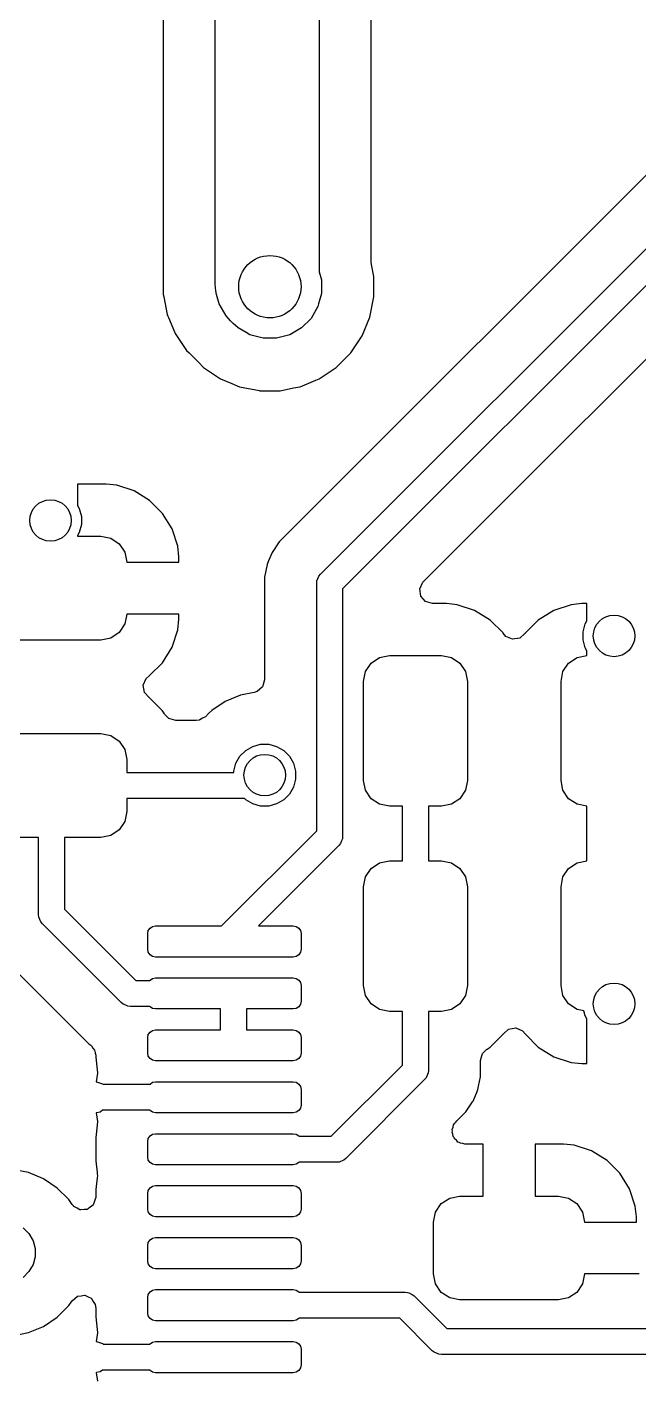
# Model space of a CAD drawing. Header units: inches. Extents: x 1.91 to 4.47, y -4.27 to -2.07.
# Drawn here: x 2.601 to 2.833, y -3.226 to -2.715 of the extents above; entities that cross this region are included whole.
import ezdxf

# ---------------------------------------------------------------- set-up
doc = ezdxf.new("R2010")
doc.units = ezdxf.units.IN
doc.header["$MEASUREMENT"] = 0
doc.layers.add('BLACK', color=250, linetype='CONTINUOUS')

msp = doc.modelspace()

# ---------------------------------------------------------------- linework, layer by layer
at = {"layer": 'BLACK', "linetype": 'CONTINUOUS'}
for p, q in [((2.67224, -2.81201), (2.67224, -2.63878)), ((2.71161, -2.6437), (2.71161, -2.80738)), ((2.73132, -2.80368), (2.73132, -2.66829)), ((2.65254, -2.68515), (2.65254, -2.81589)), ((2.8718, -2.73432), (2.69985, -2.90627)), ((2.71207, -2.92191), (2.88402, -2.74996)), ((2.88954, -2.75837), (2.72047, -2.92743)), ((2.78177, -2.894), (2.89627, -2.7795)), ((2.71161, -2.80738), (2.71243, -2.81042)), ((2.73141, -2.80464), (2.73132, -2.80368)), ((2.7323, -2.80911), (2.73141, -2.80464)), ((2.67241, -2.81458), (2.67224, -2.81201)), ((2.71243, -2.81042), (2.71243, -2.81556)), ((2.7323, -2.81687), (2.7323, -2.80911)), ((2.7323, -2.80911), (2.7323, -2.80911)), ((2.65254, -2.81589), (2.65274, -2.81687)), ((2.65274, -2.81687), (2.65274, -2.81687)), ((2.65274, -2.81687), (2.65405, -2.8235)), ((2.67276, -2.81589), (2.67241, -2.81458)), ((2.67241, -2.81458), (2.67241, -2.81458)), ((2.67374, -2.81954), (2.67276, -2.81589)), ((2.71243, -2.81556), (2.71138, -2.81948)), ((2.73079, -2.82448), (2.7323, -2.81687)), ((2.67631, -2.82399), (2.67374, -2.81954)), ((2.7111, -2.82053), (2.70853, -2.82498)), ((2.71138, -2.81948), (2.7111, -2.82053)), ((2.65405, -2.8235), (2.65405, -2.8235)), ((2.65405, -2.8235), (2.65433, -2.82416)), ((2.65433, -2.82416), (2.65452, -2.82463)), ((2.65452, -2.82463), (2.65492, -2.8256)), ((2.65492, -2.8256), (2.65702, -2.83067)), ((2.67801, -2.82593), (2.67631, -2.82399)), ((2.67631, -2.82399), (2.67631, -2.82399)), ((2.67899, -2.82691), (2.67801, -2.82593)), ((2.68093, -2.82861), (2.67899, -2.82691)), ((2.70853, -2.82498), (2.7049, -2.82861)), ((2.72782, -2.83165), (2.73079, -2.82448)), ((2.65702, -2.83067), (2.65702, -2.83067)), ((2.65702, -2.83067), (2.66133, -2.83712)), ((2.68398, -2.83037), (2.68093, -2.82861)), ((2.68093, -2.82861), (2.68093, -2.82861)), ((2.68538, -2.83118), (2.68398, -2.83037)), ((2.69034, -2.83251), (2.68538, -2.83118)), ((2.69548, -2.83251), (2.69034, -2.83251)), ((2.6994, -2.83146), (2.69548, -2.83251)), ((2.70045, -2.83118), (2.6994, -2.83146)), ((2.7049, -2.82861), (2.70045, -2.83118)), ((2.72351, -2.8381), (2.72782, -2.83165)), ((2.66133, -2.83712), (2.66133, -2.83712)), ((2.66133, -2.83712), (2.66133, -2.83712)), ((2.66133, -2.83712), (2.66232, -2.8381)), ((2.66232, -2.8381), (2.66232, -2.8381)), ((2.66232, -2.8381), (2.66586, -2.84164)), ((2.71802, -2.84359), (2.72351, -2.8381)), ((2.66586, -2.84164), (2.6678, -2.84359)), ((2.6678, -2.84359), (2.67426, -2.8479)), ((2.67426, -2.8479), (2.67426, -2.8479)), ((2.67426, -2.8479), (2.67845, -2.84964)), ((2.7044, -2.85087), (2.71025, -2.84845)), ((2.71025, -2.84845), (2.71157, -2.8479)), ((2.71157, -2.8479), (2.71802, -2.84359)), ((2.71157, -2.8479), (2.71157, -2.8479)), ((2.71157, -2.8479), (2.71157, -2.8479)), ((2.67845, -2.84964), (2.68142, -2.85087)), ((2.68142, -2.85087), (2.68893, -2.85236)), ((2.68893, -2.85236), (2.68903, -2.85238)), ((2.68903, -2.85238), (2.68903, -2.85238)), ((2.68903, -2.85238), (2.68903, -2.85238)), ((2.68903, -2.85238), (2.69679, -2.85238)), ((2.69679, -2.85238), (2.70191, -2.85136)), ((2.70191, -2.85136), (2.7044, -2.85087)), ((2.6309, -2.8878), (2.62008, -2.8878)), ((2.62008, -2.8878), (2.62008, -2.89588)), ((2.63495, -2.88821), (2.6309, -2.8878)), ((2.6415, -2.89038), (2.63495, -2.88821)), ((2.63495, -2.88821), (2.63495, -2.88821)), ((2.64738, -2.894), (2.6415, -2.89038)), ((2.6415, -2.89038), (2.6415, -2.89038)), ((2.65226, -2.89888), (2.64738, -2.894)), ((2.75105, -2.92472), (2.78177, -2.894)), ((2.62008, -2.89588), (2.62075, -2.89705)), ((2.62075, -2.89705), (2.62155, -2.90003)), ((2.65588, -2.90476), (2.65226, -2.89888)), ((2.62155, -2.90312), (2.62075, -2.90609)), ((2.62155, -2.90003), (2.62155, -2.90312)), ((2.65805, -2.91131), (2.65588, -2.90476)), ((2.65588, -2.90476), (2.65588, -2.90476)), ((2.62075, -2.90609), (2.62008, -2.90727)), ((2.62008, -2.90727), (2.62008, -2.90748)), ((2.62008, -2.90748), (2.62894, -2.90748)), ((2.62894, -2.90748), (2.6327, -2.90823)), ((2.6327, -2.90823), (2.6359, -2.91036)), ((2.69642, -2.9097), (2.69373, -2.91373)), ((2.69985, -2.90627), (2.69642, -2.9097)), ((2.69642, -2.9097), (2.69642, -2.9097)), ((2.6359, -2.91036), (2.63803, -2.91356)), ((2.63803, -2.91356), (2.63878, -2.91732)), ((2.65846, -2.91535), (2.65805, -2.91131)), ((2.69373, -2.91373), (2.69242, -2.9169)), ((2.69373, -2.91373), (2.69373, -2.91373)), ((2.63878, -2.91732), (2.65846, -2.91732)), ((2.65846, -2.91536), (2.65846, -2.91535)), ((2.65846, -2.91732), (2.65846, -2.91536)), ((2.69187, -2.91821), (2.69093, -2.92297)), ((2.6922, -2.91742), (2.69187, -2.91821)), ((2.69187, -2.91821), (2.69187, -2.91821)), ((2.69242, -2.9169), (2.6922, -2.91742)), ((2.69093, -2.92297), (2.69093, -2.9619)), ((2.71063, -2.92539), (2.71072, -2.92443)), ((2.71072, -2.92443), (2.71146, -2.92266)), ((2.71146, -2.92266), (2.71207, -2.92191)), ((2.71146, -2.92266), (2.71146, -2.92266)), ((2.74967, -2.92747), (2.75082, -2.92497)), ((2.75082, -2.92497), (2.75105, -2.92472)), ((2.71063, -3.01912), (2.71063, -2.92539)), ((2.72047, -2.92743), (2.72047, -3.02116)), ((2.75007, -2.9302), (2.74967, -2.92747)), ((2.75187, -2.93228), (2.75007, -2.9302)), ((2.75451, -2.93305), (2.75187, -2.93228)), ((2.75984, -2.93305), (2.75451, -2.93305)), ((2.76389, -2.93346), (2.75984, -2.93305)), ((2.75984, -2.93305), (2.75984, -2.93305)), ((2.77045, -2.93564), (2.76389, -2.93346)), ((2.76389, -2.93346), (2.76389, -2.93346)), ((2.80698, -2.93348), (2.80043, -2.93566)), ((2.81102, -2.93307), (2.80698, -2.93348)), ((2.81299, -2.93307), (2.81102, -2.93307)), ((2.81102, -2.93307), (2.81102, -2.93307)), ((2.81299, -2.93959), (2.81299, -2.93307)), ((2.81299, -2.93307), (2.81299, -2.93307)), ((2.63878, -2.93701), (2.63803, -2.94077)), ((2.65846, -2.93701), (2.63878, -2.93701)), ((2.65805, -2.94302), (2.65846, -2.93898)), ((2.65846, -2.93898), (2.65846, -2.93701)), ((2.65846, -2.93898), (2.65846, -2.93898)), ((2.77633, -2.93926), (2.77045, -2.93564)), ((2.78121, -2.94415), (2.77633, -2.93926)), ((2.79455, -2.93928), (2.78967, -2.94416)), ((2.80043, -2.93566), (2.79455, -2.93928)), ((2.80043, -2.93566), (2.80043, -2.93566)), ((2.81232, -2.94076), (2.81299, -2.93959)), ((2.6359, -2.94397), (2.6327, -2.9461)), ((2.63803, -2.94077), (2.6359, -2.94397)), ((2.65588, -2.94957), (2.65805, -2.94302)), ((2.65805, -2.94302), (2.65805, -2.94302)), ((2.78129, -2.94428), (2.78121, -2.94415)), ((2.78232, -2.94546), (2.78129, -2.94428)), ((2.78129, -2.94428), (2.78129, -2.94428)), ((2.78484, -2.94656), (2.78232, -2.94546)), ((2.78949, -2.94438), (2.78755, -2.94612)), ((2.7895, -2.94438), (2.78949, -2.94438)), ((2.78953, -2.94434), (2.7895, -2.94438)), ((2.7896, -2.94428), (2.78953, -2.94434)), ((2.78967, -2.94416), (2.7896, -2.94428)), ((2.78967, -2.94416), (2.78967, -2.94416)), ((2.81152, -2.94373), (2.81232, -2.94076)), ((2.81152, -2.94682), (2.81152, -2.94373)), ((2.62894, -2.94685), (2.59154, -2.94685)), ((2.6327, -2.9461), (2.62894, -2.94685)), ((2.65226, -2.95545), (2.65588, -2.94957)), ((2.65588, -2.94957), (2.65588, -2.94957)), ((2.78755, -2.94612), (2.78484, -2.94656)), ((2.81232, -2.9498), (2.81152, -2.94682)), ((2.81299, -2.95097), (2.81232, -2.9498)), ((2.64738, -2.96033), (2.65226, -2.95545)), ((2.7291, -2.95883), (2.73123, -2.95564)), ((2.73123, -2.95564), (2.73442, -2.95351)), ((2.73442, -2.95351), (2.73819, -2.95276)), ((2.73819, -2.95276), (2.75787, -2.95276)), ((2.75787, -2.95276), (2.76164, -2.95351)), ((2.76164, -2.95351), (2.76483, -2.95564)), ((2.76483, -2.95564), (2.76697, -2.95883)), ((2.8039, -2.95883), (2.80603, -2.95564)), ((2.80603, -2.95564), (2.80923, -2.95351)), ((2.80923, -2.95351), (2.81299, -2.95276)), ((2.81299, -2.95276), (2.81299, -2.95097)), ((2.64607, -2.96143), (2.64726, -2.9604)), ((2.64726, -2.9604), (2.64738, -2.96033)), ((2.72835, -2.9626), (2.7291, -2.95883)), ((2.76697, -2.95883), (2.76772, -2.9626)), ((2.80315, -2.9626), (2.8039, -2.95883)), ((2.64498, -2.96395), (2.64607, -2.96143)), ((2.64542, -2.96667), (2.64498, -2.96395)), ((2.69015, -2.96454), (2.68807, -2.96634)), ((2.69093, -2.9619), (2.69015, -2.96454)), ((2.72835, -3), (2.72835, -2.9626)), ((2.76772, -2.9626), (2.76772, -3)), ((2.80315, -3), (2.80315, -2.9626)), ((2.64717, -2.96861), (2.64542, -2.96667)), ((2.64719, -2.96863), (2.64716, -2.96861)), ((2.64716, -2.96861), (2.64717, -2.96861)), ((2.64726, -2.96871), (2.64719, -2.96863)), ((2.64739, -2.96879), (2.64726, -2.96871)), ((2.65227, -2.97367), (2.64739, -2.96879)), ((2.67604, -2.9701), (2.67087, -2.97355)), ((2.68177, -2.96773), (2.67604, -2.9701)), ((2.67604, -2.9701), (2.67604, -2.9701)), ((2.687, -2.96669), (2.68177, -2.96773)), ((2.68177, -2.96773), (2.68177, -2.96773)), ((2.68807, -2.96634), (2.687, -2.96669)), ((2.65296, -2.97479), (2.65227, -2.97367)), ((2.6531, -2.97502), (2.65296, -2.97479)), ((2.65462, -2.97657), (2.6531, -2.97502)), ((2.66745, -2.97649), (2.66644, -2.97714)), ((2.66851, -2.97591), (2.66745, -2.97649)), ((2.66969, -2.97473), (2.66851, -2.97591)), ((2.67087, -2.97355), (2.66969, -2.97473)), ((2.65726, -2.97734), (2.65462, -2.97657)), ((2.66506, -2.97734), (2.65726, -2.97734)), ((2.6661, -2.97723), (2.66506, -2.97734)), ((2.66619, -2.97718), (2.6661, -2.97723)), ((2.66644, -2.97714), (2.66619, -2.97718)), ((2.59154, -2.98228), (2.62894, -2.98228)), ((2.62894, -2.98228), (2.6327, -2.98303)), ((2.6327, -2.98303), (2.6359, -2.98517)), ((2.6359, -2.98517), (2.63803, -2.98836)), ((2.68644, -2.98712), (2.68942, -2.98632)), ((2.68942, -2.98632), (2.69251, -2.98632)), ((2.69251, -2.98632), (2.69548, -2.98712)), ((2.63803, -2.98836), (2.63878, -2.99213)), ((2.68005, -2.99351), (2.68159, -2.99084)), ((2.68159, -2.99084), (2.68377, -2.98866)), ((2.68377, -2.98866), (2.68644, -2.98712)), ((2.69548, -2.98712), (2.69815, -2.98866)), ((2.69815, -2.98866), (2.70033, -2.99084)), ((2.70033, -2.99084), (2.70188, -2.99351)), ((2.63878, -2.99213), (2.63878, -2.99705)), ((2.67925, -2.99649), (2.68005, -2.99351)), ((2.67925, -2.99705), (2.67925, -2.99649)), ((2.70188, -2.99351), (2.70267, -2.99649)), ((2.70267, -2.99649), (2.70267, -2.99957)), ((2.63878, -2.99705), (2.67925, -2.99705)), ((2.70267, -2.99957), (2.70188, -3.00255)), ((2.7291, -3.00377), (2.72835, -3)), ((2.76772, -3), (2.76697, -3.00377)), ((2.8039, -3.00377), (2.80315, -3)), ((2.68326, -3.00689), (2.63878, -3.00689)), ((2.63878, -3.00689), (2.63878, -3.01181)), ((2.68377, -3.0074), (2.68326, -3.00689)), ((2.70033, -3.00522), (2.69815, -3.0074)), ((2.70188, -3.00255), (2.70033, -3.00522)), ((2.73123, -3.00696), (2.7291, -3.00377)), ((2.73442, -3.00909), (2.73123, -3.00696)), ((2.76483, -3.00696), (2.76164, -3.00909)), ((2.76697, -3.00377), (2.76483, -3.00696)), ((2.80603, -3.00696), (2.8039, -3.00377)), ((2.80923, -3.00909), (2.80603, -3.00696)), ((2.63878, -3.01181), (2.63803, -3.01558)), ((2.68644, -3.00894), (2.68377, -3.0074)), ((2.68942, -3.00974), (2.68644, -3.00894)), ((2.69251, -3.00974), (2.68942, -3.00974)), ((2.69548, -3.00894), (2.69251, -3.00974)), ((2.69815, -3.0074), (2.69548, -3.00894)), ((2.73819, -3.00984), (2.73442, -3.00909)), ((2.74311, -3.00984), (2.73819, -3.00984)), ((2.74311, -3.03051), (2.74311, -3.00984)), ((2.75787, -3.00984), (2.75295, -3.00984)), ((2.75295, -3.00984), (2.75295, -3.03051)), ((2.76164, -3.00909), (2.75787, -3.00984)), ((2.81299, -3.00984), (2.80923, -3.00909)), ((2.81299, -3.03051), (2.81299, -3.00984)), ((2.63803, -3.01558), (2.6359, -3.01877)), ((2.60531, -3.02165), (2.59154, -3.02165)), ((2.60531, -3.05086), (2.60531, -3.02165)), ((2.62894, -3.02165), (2.61516, -3.02165)), ((2.61516, -3.02165), (2.61516, -3.04882)), ((2.6327, -3.0209), (2.62894, -3.02165)), ((2.6359, -3.01877), (2.6327, -3.0209)), ((2.67463, -3.05512), (2.71063, -3.01912)), ((2.72038, -3.02212), (2.72007, -3.02286)), ((2.72047, -3.02116), (2.72038, -3.02212)), ((2.72038, -3.02212), (2.72038, -3.02212)), ((2.71903, -3.02464), (2.68855, -3.05512)), ((2.71964, -3.0239), (2.71903, -3.02464)), ((2.72007, -3.02286), (2.71964, -3.0239)), ((2.71964, -3.0239), (2.71964, -3.0239)), ((2.73123, -3.03339), (2.73442, -3.03126)), ((2.73442, -3.03126), (2.73819, -3.03051)), ((2.73819, -3.03051), (2.74311, -3.03051)), ((2.75295, -3.03051), (2.75787, -3.03051)), ((2.75787, -3.03051), (2.76164, -3.03126)), ((2.76164, -3.03126), (2.76483, -3.03339)), ((2.80603, -3.03339), (2.80923, -3.03126)), ((2.80923, -3.03126), (2.81299, -3.03051)), ((2.72835, -3.04035), (2.7291, -3.03659)), ((2.7291, -3.03659), (2.73123, -3.03339)), ((2.76483, -3.03339), (2.76697, -3.03659)), ((2.76697, -3.03659), (2.76772, -3.04035)), ((2.80315, -3.04035), (2.8039, -3.03659)), ((2.8039, -3.03659), (2.80603, -3.03339)), ((2.72835, -3.07776), (2.72835, -3.04035)), ((2.76772, -3.04035), (2.76772, -3.07776)), ((2.80315, -3.07776), (2.80315, -3.04035)), ((2.60541, -3.05182), (2.60531, -3.05086)), ((2.60614, -3.05359), (2.60541, -3.05182)), ((2.61516, -3.04882), (2.64212, -3.07579)), ((2.60676, -3.05434), (2.60614, -3.05359)), ((2.60614, -3.05359), (2.60614, -3.05359)), ((2.63661, -3.08419), (2.60676, -3.05434)), ((2.64665, -3.05807), (2.64688, -3.05694)), ((2.64665, -3.06398), (2.64665, -3.05807)), ((2.64688, -3.05694), (2.64752, -3.05598)), ((2.64752, -3.05598), (2.64848, -3.05534)), ((2.64848, -3.05534), (2.64961, -3.05512)), ((2.64961, -3.05512), (2.67463, -3.05512)), ((2.68855, -3.05512), (2.70177, -3.05512)), ((2.70177, -3.05512), (2.7029, -3.05534)), ((2.7029, -3.05534), (2.70386, -3.05598)), ((2.70386, -3.05598), (2.7045, -3.05694)), ((2.7045, -3.05694), (2.70472, -3.05807)), ((2.70472, -3.05807), (2.70472, -3.06398)), ((2.64688, -3.06511), (2.64665, -3.06398)), ((2.64752, -3.06606), (2.64688, -3.06511)), ((2.64848, -3.0667), (2.64752, -3.06606)), ((2.64961, -3.06693), (2.64848, -3.0667)), ((2.70177, -3.06693), (2.64961, -3.06693)), ((2.7029, -3.0667), (2.70177, -3.06693)), ((2.70386, -3.06606), (2.7029, -3.0667)), ((2.7045, -3.06511), (2.70386, -3.06606)), ((2.70472, -3.06398), (2.7045, -3.06511)), ((2.59471, -3.07016), (2.62096, -3.09641)), ((2.64212, -3.07579), (2.64744, -3.07579)), ((2.64744, -3.07579), (2.64752, -3.07567)), ((2.64752, -3.07567), (2.64848, -3.07503)), ((2.64848, -3.07503), (2.64961, -3.0748)), ((2.64961, -3.0748), (2.70177, -3.0748)), ((2.70177, -3.0748), (2.7029, -3.07503)), ((2.7029, -3.07503), (2.70386, -3.07567)), ((2.70386, -3.07567), (2.7045, -3.07663)), ((2.7045, -3.07663), (2.70472, -3.07776)), ((2.70472, -3.07776), (2.70472, -3.08366)), ((2.7291, -3.08152), (2.72835, -3.07776)), ((2.76772, -3.07776), (2.76697, -3.08152)), ((2.8039, -3.08152), (2.80315, -3.07776)), ((2.70472, -3.08366), (2.7045, -3.08479)), ((2.73123, -3.08472), (2.7291, -3.08152)), ((2.76697, -3.08152), (2.76483, -3.08472)), ((2.80603, -3.08472), (2.8039, -3.08152)), ((2.63735, -3.0848), (2.63661, -3.08419)), ((2.63839, -3.08523), (2.63735, -3.0848)), ((2.63735, -3.0848), (2.63735, -3.0848)), ((2.63913, -3.08554), (2.63839, -3.08523)), ((2.64009, -3.08563), (2.63913, -3.08554)), ((2.63913, -3.08554), (2.63913, -3.08554)), ((2.64744, -3.08563), (2.64009, -3.08563)), ((2.64752, -3.08575), (2.64744, -3.08563)), ((2.64848, -3.08639), (2.64752, -3.08575)), ((2.64961, -3.08661), (2.64848, -3.08639)), ((2.67421, -3.08661), (2.64961, -3.08661)), ((2.67421, -3.09449), (2.67421, -3.08661)), ((2.70177, -3.08661), (2.68405, -3.08661)), ((2.68405, -3.08661), (2.68405, -3.09449)), ((2.7029, -3.08639), (2.70177, -3.08661)), ((2.70386, -3.08575), (2.7029, -3.08639)), ((2.7045, -3.08479), (2.70386, -3.08575)), ((2.73442, -3.08685), (2.73123, -3.08472)), ((2.73819, -3.0876), (2.73442, -3.08685)), ((2.74311, -3.0876), (2.73819, -3.0876)), ((2.74311, -3.10787), (2.74311, -3.0876)), ((2.75787, -3.0876), (2.75295, -3.0876)), ((2.75295, -3.0876), (2.75295, -3.10991)), ((2.76164, -3.08685), (2.75787, -3.0876)), ((2.76483, -3.08472), (2.76164, -3.08685)), ((2.80923, -3.08685), (2.80603, -3.08472)), ((2.81183, -3.08737), (2.80923, -3.08685)), ((2.81232, -3.08917), (2.81183, -3.08737)), ((2.78333, -3.09424), (2.78605, -3.0938)), ((2.78605, -3.0938), (2.78857, -3.09489)), ((2.81299, -3.09034), (2.81232, -3.08917)), ((2.81299, -3.10728), (2.81299, -3.09034)), ((2.62096, -3.09641), (2.62096, -3.09641)), ((2.62096, -3.09641), (2.62439, -3.09984)), ((2.64665, -3.09744), (2.64688, -3.09631)), ((2.64665, -3.10335), (2.64665, -3.09744)), ((2.64688, -3.09631), (2.64752, -3.09535)), ((2.64752, -3.09535), (2.64848, -3.09471)), ((2.64848, -3.09471), (2.64961, -3.09449)), ((2.64961, -3.09449), (2.67421, -3.09449)), ((2.68405, -3.09449), (2.70177, -3.09449)), ((2.70177, -3.09449), (2.7029, -3.09471)), ((2.7029, -3.09471), (2.70386, -3.09535)), ((2.70386, -3.09535), (2.7045, -3.09631)), ((2.7045, -3.09631), (2.70472, -3.09744)), ((2.70472, -3.09744), (2.70472, -3.10335)), ((2.77633, -3.10109), (2.78121, -3.09621)), ((2.78121, -3.09621), (2.78129, -3.09608)), ((2.78129, -3.09608), (2.78137, -3.09601)), ((2.78137, -3.09601), (2.78139, -3.09598)), ((2.78139, -3.09599), (2.78333, -3.09424)), ((2.78139, -3.09598), (2.78139, -3.09599)), ((2.78857, -3.09489), (2.7896, -3.09608)), ((2.7896, -3.09608), (2.78967, -3.09619)), ((2.78967, -3.09619), (2.78967, -3.09619)), ((2.78967, -3.09619), (2.79455, -3.10108)), ((2.62439, -3.09984), (2.62512, -3.10033)), ((2.62512, -3.10033), (2.62542, -3.10061)), ((2.62542, -3.10061), (2.62591, -3.10146)), ((2.62591, -3.10146), (2.62654, -3.10221)), ((2.62654, -3.10221), (2.62665, -3.10271)), ((2.62665, -3.10271), (2.62681, -3.10298)), ((2.62681, -3.10298), (2.62679, -3.10339)), ((2.62679, -3.10339), (2.62695, -3.10416)), ((2.62695, -3.10416), (2.62695, -3.10483)), ((2.64688, -3.10448), (2.64665, -3.10335)), ((2.70472, -3.10335), (2.7045, -3.10448)), ((2.77266, -3.10608), (2.77343, -3.10344)), ((2.77343, -3.10344), (2.77498, -3.10192)), ((2.77498, -3.10192), (2.77519, -3.10179)), ((2.77519, -3.10179), (2.77633, -3.10109)), ((2.79455, -3.10108), (2.80043, -3.1047)), ((2.62695, -3.10483), (2.62727, -3.10728)), ((2.62727, -3.10728), (2.62745, -3.10864)), ((2.62745, -3.10864), (2.62757, -3.10958)), ((2.64752, -3.10543), (2.64688, -3.10448)), ((2.64848, -3.10607), (2.64752, -3.10543)), ((2.64961, -3.1063), (2.64848, -3.10607)), ((2.70177, -3.1063), (2.64961, -3.1063)), ((2.7029, -3.10607), (2.70177, -3.1063)), ((2.70386, -3.10543), (2.7029, -3.10607)), ((2.7045, -3.10448), (2.70386, -3.10543)), ((2.71614, -3.13484), (2.74311, -3.10787)), ((2.77266, -3.10748), (2.77266, -3.10608)), ((2.77266, -3.11233), (2.77266, -3.10748)), ((2.80043, -3.1047), (2.80043, -3.1047)), ((2.80043, -3.1047), (2.80698, -3.10687)), ((2.80698, -3.10687), (2.80698, -3.10687)), ((2.80698, -3.10687), (2.81102, -3.10728)), ((2.81102, -3.10728), (2.81299, -3.10728)), ((2.81299, -3.10728), (2.81299, -3.10728)), ((2.62759, -3.11092), (2.62716, -3.11417)), ((2.62716, -3.11417), (2.62718, -3.11419)), ((2.62718, -3.11419), (2.62724, -3.11418)), ((2.62724, -3.11418), (2.6284, -3.1146)), ((2.62757, -3.10958), (2.6275, -3.10959)), ((2.6275, -3.10959), (2.62759, -3.11092)), ((2.64752, -3.11504), (2.64848, -3.1144)), ((2.64848, -3.1144), (2.64961, -3.11417)), ((2.64961, -3.11417), (2.70177, -3.11417)), ((2.70177, -3.11417), (2.7029, -3.1144)), ((2.7029, -3.1144), (2.70386, -3.11504)), ((2.75151, -3.11339), (2.72166, -3.14324)), ((2.75212, -3.11264), (2.75151, -3.11339)), ((2.75286, -3.11087), (2.75212, -3.11264)), ((2.75295, -3.10991), (2.75286, -3.11087)), ((2.75286, -3.11087), (2.75286, -3.11087)), ((2.77197, -3.11581), (2.7723, -3.11415)), ((2.7723, -3.11415), (2.77266, -3.11233)), ((2.7723, -3.11415), (2.7723, -3.11415)), ((2.6284, -3.1146), (2.62959, -3.11495)), ((2.62959, -3.11495), (2.62973, -3.11508)), ((2.62973, -3.11508), (2.62983, -3.11511)), ((2.62983, -3.11511), (2.62987, -3.11516)), ((2.62987, -3.11516), (2.64744, -3.11516)), ((2.64744, -3.11516), (2.64752, -3.11504)), ((2.70386, -3.11504), (2.7045, -3.116)), ((2.7045, -3.116), (2.70472, -3.11713)), ((2.70472, -3.11713), (2.70472, -3.12303)), ((2.76985, -3.12157), (2.7714, -3.11785)), ((2.7714, -3.11785), (2.77171, -3.11709)), ((2.77171, -3.11709), (2.77197, -3.11581)), ((2.7045, -3.12416), (2.70386, -3.12512)), ((2.70472, -3.12303), (2.7045, -3.12416)), ((2.76716, -3.12561), (2.76969, -3.12182)), ((2.76969, -3.12182), (2.76985, -3.12157)), ((2.6272, -3.12594), (2.62716, -3.12598)), ((2.62716, -3.12598), (2.62759, -3.12924)), ((2.6286, -3.1257), (2.6272, -3.12594)), ((2.62759, -3.12924), (2.6275, -3.13057)), ((2.62955, -3.125), (2.6286, -3.1257)), ((2.64744, -3.125), (2.62955, -3.125)), ((2.64752, -3.12512), (2.64744, -3.125)), ((2.64848, -3.12576), (2.64752, -3.12512)), ((2.64961, -3.12598), (2.64848, -3.12576)), ((2.70177, -3.12598), (2.64961, -3.12598)), ((2.7029, -3.12576), (2.70177, -3.12598)), ((2.70386, -3.12512), (2.7029, -3.12576)), ((2.76247, -3.13057), (2.763, -3.12988)), ((2.763, -3.12988), (2.76307, -3.12972)), ((2.76307, -3.12972), (2.76331, -3.12946)), ((2.76331, -3.12946), (2.76373, -3.12904)), ((2.76373, -3.12904), (2.76716, -3.12561)), ((2.76373, -3.12904), (2.76373, -3.12904)), ((2.62757, -3.13058), (2.62695, -3.13533)), ((2.6275, -3.13057), (2.62757, -3.13058)), ((2.64688, -3.13568), (2.64752, -3.13472)), ((2.64752, -3.13472), (2.64848, -3.13408)), ((2.64848, -3.13408), (2.64961, -3.13386)), ((2.64961, -3.13386), (2.70177, -3.13386)), ((2.70177, -3.13386), (2.7029, -3.13408)), ((2.7029, -3.13408), (2.70386, -3.13472)), ((2.70386, -3.13472), (2.70394, -3.13484)), ((2.70394, -3.13484), (2.71614, -3.13484)), ((2.76189, -3.13326), (2.762, -3.13274)), ((2.76219, -3.13408), (2.76189, -3.13326)), ((2.76193, -3.13222), (2.76229, -3.13143)), ((2.762, -3.13274), (2.76193, -3.13222)), ((2.76232, -3.13494), (2.76219, -3.13408)), ((2.76229, -3.13143), (2.76247, -3.13057)), ((2.76266, -3.13534), (2.76232, -3.13494)), ((2.62695, -3.13533), (2.62695, -3.13533)), ((2.62695, -3.13533), (2.62695, -3.1442)), ((2.64665, -3.13681), (2.64688, -3.13568)), ((2.64665, -3.14272), (2.64665, -3.13681)), ((2.76285, -3.13584), (2.76266, -3.13534)), ((2.76355, -3.13636), (2.76285, -3.13584)), ((2.76412, -3.13702), (2.76355, -3.13636)), ((2.76463, -3.13717), (2.76412, -3.13702)), ((2.76505, -3.13749), (2.76463, -3.13717)), ((2.76592, -3.13755), (2.76505, -3.13749)), ((2.76676, -3.1378), (2.76592, -3.13755)), ((2.77362, -3.1378), (2.76676, -3.1378)), ((2.77362, -3.15748), (2.77362, -3.1378)), ((2.80413, -3.1378), (2.79331, -3.1378)), ((2.79331, -3.1378), (2.79331, -3.15748)), ((2.80818, -3.13821), (2.80413, -3.1378)), ((2.81473, -3.14038), (2.80818, -3.13821)), ((2.80818, -3.13821), (2.80818, -3.13821)), ((2.62695, -3.1442), (2.62753, -3.14861)), ((2.64688, -3.14385), (2.64665, -3.14272)), ((2.64752, -3.1448), (2.64688, -3.14385)), ((2.64848, -3.14544), (2.64752, -3.1448)), ((2.70386, -3.1448), (2.7029, -3.14544)), ((2.70394, -3.14469), (2.70386, -3.1448)), ((2.71818, -3.14469), (2.70394, -3.14469)), ((2.71914, -3.14459), (2.71818, -3.14469)), ((2.71966, -3.14438), (2.71914, -3.14459)), ((2.71914, -3.14459), (2.71914, -3.14459)), ((2.72091, -3.14386), (2.71966, -3.14438)), ((2.72166, -3.14324), (2.72091, -3.14386)), ((2.72091, -3.14386), (2.72091, -3.14386)), ((2.8206, -3.144), (2.81473, -3.14038)), ((2.81473, -3.14038), (2.81473, -3.14038)), ((2.82548, -3.14888), (2.8206, -3.144)), ((2.6015, -3.14861), (2.59542, -3.1474)), ((2.60724, -3.15099), (2.6015, -3.14861)), ((2.6015, -3.14861), (2.6015, -3.14861)), ((2.62757, -3.14895), (2.62751, -3.14896)), ((2.62751, -3.14896), (2.62761, -3.15)), ((2.62753, -3.14861), (2.62757, -3.14895)), ((2.62761, -3.15), (2.62756, -3.1505)), ((2.64961, -3.14567), (2.64848, -3.14544)), ((2.70177, -3.14567), (2.64961, -3.14567)), ((2.7029, -3.14544), (2.70177, -3.14567)), ((2.82911, -3.15476), (2.82548, -3.14888)), ((2.6124, -3.15444), (2.60724, -3.15099)), ((2.60724, -3.15099), (2.60724, -3.15099)), ((2.61679, -3.15883), (2.6124, -3.15444)), ((2.6124, -3.15444), (2.6124, -3.15444)), ((2.62753, -3.15058), (2.62695, -3.15501)), ((2.62695, -3.15501), (2.62695, -3.15813)), ((2.62756, -3.1505), (2.62753, -3.15058)), ((2.64665, -3.1565), (2.64688, -3.15537)), ((2.64688, -3.15537), (2.64752, -3.15441)), ((2.64752, -3.15441), (2.64848, -3.15377)), ((2.64848, -3.15377), (2.64961, -3.15354)), ((2.64961, -3.15354), (2.70177, -3.15354)), ((2.70177, -3.15354), (2.7029, -3.15377)), ((2.7029, -3.15377), (2.70386, -3.15441)), ((2.70386, -3.15441), (2.7045, -3.15537)), ((2.7045, -3.15537), (2.70472, -3.1565)), ((2.83128, -3.16131), (2.82911, -3.15476)), ((2.82911, -3.15476), (2.82911, -3.15476)), ((2.61801, -3.16065), (2.61679, -3.15883)), ((2.62617, -3.16057), (2.62602, -3.16071)), ((2.62651, -3.15944), (2.62617, -3.16057)), ((2.62693, -3.15833), (2.62651, -3.15944)), ((2.62695, -3.15813), (2.62693, -3.15833)), ((2.64665, -3.1624), (2.64665, -3.1565)), ((2.70472, -3.1565), (2.70472, -3.1624)), ((2.75567, -3.16356), (2.7578, -3.16036)), ((2.7578, -3.16036), (2.761, -3.15823)), ((2.761, -3.15823), (2.76476, -3.15748)), ((2.76476, -3.15748), (2.77362, -3.15748)), ((2.79331, -3.15748), (2.80217, -3.15748)), ((2.80217, -3.15748), (2.80593, -3.15823)), ((2.80593, -3.15823), (2.80913, -3.16036)), ((2.80913, -3.16036), (2.81126, -3.16356)), ((2.61851, -3.16121), (2.61801, -3.16065)), ((2.61858, -3.16136), (2.61851, -3.16121)), ((2.61868, -3.16141), (2.61858, -3.16136)), ((2.61887, -3.16162), (2.61868, -3.16141)), ((2.61995, -3.16212), (2.61887, -3.16162)), ((2.62099, -3.1627), (2.61995, -3.16212)), ((2.62119, -3.16268), (2.62099, -3.1627)), ((2.62137, -3.16277), (2.62119, -3.16268)), ((2.62255, -3.1626), (2.62137, -3.16277)), ((2.62373, -3.16252), (2.62255, -3.1626)), ((2.62389, -3.1624), (2.62373, -3.16252)), ((2.62409, -3.16238), (2.62389, -3.1624)), ((2.62499, -3.1616), (2.62409, -3.16238)), ((2.62595, -3.1609), (2.62499, -3.1616)), ((2.62602, -3.16071), (2.62595, -3.1609)), ((2.64688, -3.16353), (2.64665, -3.1624)), ((2.64752, -3.16449), (2.64688, -3.16353)), ((2.64848, -3.16513), (2.64752, -3.16449)), ((2.64961, -3.16535), (2.64848, -3.16513)), ((2.70177, -3.16535), (2.64961, -3.16535)), ((2.7029, -3.16513), (2.70177, -3.16535)), ((2.70386, -3.16449), (2.7029, -3.16513)), ((2.7045, -3.16353), (2.70386, -3.16449)), ((2.70472, -3.1624), (2.7045, -3.16353)), ((2.75492, -3.16732), (2.75567, -3.16356)), ((2.81126, -3.16356), (2.81201, -3.16732)), ((2.83169, -3.16535), (2.83128, -3.16131)), ((2.83169, -3.16536), (2.83169, -3.16535)), ((2.83169, -3.16732), (2.83169, -3.16536)), ((2.5995, -3.16955), (2.60168, -3.17173)), ((2.75492, -3.18701), (2.75492, -3.16732)), ((2.81201, -3.16732), (2.83169, -3.16732)), ((2.60168, -3.17173), (2.60322, -3.1744)), ((2.60322, -3.1744), (2.60402, -3.17738)), ((2.64665, -3.17618), (2.64688, -3.17505)), ((2.64688, -3.17505), (2.64752, -3.17409)), ((2.64752, -3.17409), (2.64848, -3.17345)), ((2.64848, -3.17345), (2.64961, -3.17323)), ((2.64961, -3.17323), (2.70177, -3.17323)), ((2.70177, -3.17323), (2.7029, -3.17345)), ((2.7029, -3.17345), (2.70386, -3.17409)), ((2.70386, -3.17409), (2.7045, -3.17505)), ((2.7045, -3.17505), (2.70472, -3.17618)), ((2.60402, -3.18046), (2.60322, -3.18344)), ((2.60402, -3.17738), (2.60402, -3.18046)), ((2.64665, -3.18209), (2.64665, -3.17618)), ((2.70472, -3.17618), (2.70472, -3.18209)), ((2.60168, -3.18611), (2.5995, -3.18829)), ((2.60322, -3.18344), (2.60168, -3.18611)), ((2.64688, -3.18322), (2.64665, -3.18209)), ((2.64752, -3.18417), (2.64688, -3.18322)), ((2.64848, -3.18481), (2.64752, -3.18417)), ((2.64961, -3.18504), (2.64848, -3.18481)), ((2.70177, -3.18504), (2.64961, -3.18504)), ((2.7029, -3.18481), (2.70177, -3.18504)), ((2.70386, -3.18417), (2.7029, -3.18481)), ((2.7045, -3.18322), (2.70386, -3.18417)), ((2.70472, -3.18209), (2.7045, -3.18322)), ((2.75567, -3.19077), (2.75492, -3.18701)), ((2.7578, -3.19397), (2.75567, -3.19077)), ((2.81126, -3.19077), (2.80913, -3.19397)), ((2.81201, -3.18701), (2.81126, -3.19077)), ((2.83279, -3.18701), (2.81201, -3.18701)), ((2.61801, -3.19719), (2.61903, -3.19633)), ((2.61903, -3.19633), (2.62004, -3.19546)), ((2.62004, -3.19546), (2.62008, -3.19545)), ((2.62008, -3.19545), (2.62012, -3.19542)), ((2.62012, -3.19542), (2.62144, -3.19526)), ((2.62144, -3.19526), (2.62276, -3.19507)), ((2.62276, -3.19507), (2.6228, -3.19509)), ((2.6228, -3.19509), (2.62285, -3.19508)), ((2.62285, -3.19508), (2.62405, -3.19566)), ((2.62405, -3.19566), (2.62526, -3.19621)), ((2.62526, -3.19621), (2.62529, -3.19625)), ((2.62529, -3.19625), (2.62533, -3.19627)), ((2.62533, -3.19627), (2.62603, -3.1974)), ((2.64665, -3.19587), (2.64688, -3.19474)), ((2.64665, -3.20177), (2.64665, -3.19587)), ((2.64688, -3.19474), (2.64752, -3.19378)), ((2.64752, -3.19378), (2.64848, -3.19314)), ((2.64848, -3.19314), (2.64961, -3.19291)), ((2.64961, -3.19291), (2.70177, -3.19291)), ((2.70177, -3.19291), (2.7029, -3.19314)), ((2.7029, -3.19314), (2.70386, -3.19378)), ((2.70386, -3.19378), (2.70394, -3.1939)), ((2.70394, -3.1939), (2.74409, -3.1939)), ((2.74409, -3.1939), (2.74505, -3.19399)), ((2.74505, -3.19399), (2.74505, -3.19399)), ((2.74505, -3.19399), (2.74557, -3.19421)), ((2.74557, -3.19421), (2.74683, -3.19473)), ((2.74683, -3.19473), (2.74683, -3.19473)), ((2.74683, -3.19473), (2.74757, -3.19534)), ((2.74757, -3.19534), (2.75991, -3.20768)), ((2.761, -3.1961), (2.7578, -3.19397)), ((2.76476, -3.19685), (2.761, -3.1961)), ((2.80593, -3.1961), (2.80217, -3.19685)), ((2.80913, -3.19397), (2.80593, -3.1961)), ((2.6124, -3.2034), (2.61679, -3.19901)), ((2.61679, -3.19901), (2.61771, -3.19763)), ((2.61771, -3.19763), (2.61801, -3.19719)), ((2.62603, -3.1974), (2.62675, -3.19852)), ((2.62675, -3.19852), (2.62676, -3.19858)), ((2.62676, -3.19858), (2.62677, -3.19861)), ((2.62677, -3.19861), (2.62695, -3.1999)), ((2.62695, -3.1999), (2.62695, -3.20326)), ((2.80217, -3.19685), (2.76476, -3.19685)), ((2.60724, -3.20685), (2.6124, -3.2034)), ((2.62695, -3.20326), (2.62757, -3.208)), ((2.64688, -3.2029), (2.64665, -3.20177)), ((2.64752, -3.20386), (2.64688, -3.2029)), ((2.64848, -3.2045), (2.64752, -3.20386)), ((2.64961, -3.20472), (2.64848, -3.2045)), ((2.70177, -3.20472), (2.64961, -3.20472)), ((2.7029, -3.2045), (2.70177, -3.20472)), ((2.70386, -3.20386), (2.7029, -3.2045)), ((2.70394, -3.20374), (2.70386, -3.20386)), ((2.74206, -3.20374), (2.70394, -3.20374)), ((2.75439, -3.21608), (2.74206, -3.20374)), ((2.59542, -3.21043), (2.6015, -3.20922)), ((2.6015, -3.20922), (2.60661, -3.20711)), ((2.60661, -3.20711), (2.60724, -3.20685)), ((2.60724, -3.20685), (2.60724, -3.20685)), ((2.60724, -3.20685), (2.60724, -3.20685)), ((2.62759, -3.20934), (2.62716, -3.2126)), ((2.62757, -3.208), (2.6275, -3.20801)), ((2.6275, -3.20801), (2.62759, -3.20934)), ((2.75991, -3.20768), (2.8563, -3.20768)), ((2.62716, -3.2126), (2.62718, -3.21262)), ((2.62718, -3.21262), (2.62724, -3.21261)), ((2.62724, -3.21261), (2.6284, -3.21303)), ((2.6284, -3.21303), (2.62959, -3.21337)), ((2.62959, -3.21337), (2.62973, -3.2135)), ((2.62973, -3.2135), (2.62983, -3.21354)), ((2.62983, -3.21354), (2.62987, -3.21358)), ((2.62987, -3.21358), (2.64744, -3.21358)), ((2.64744, -3.21358), (2.64752, -3.21346)), ((2.64752, -3.21346), (2.64848, -3.21282)), ((2.64848, -3.21282), (2.64961, -3.2126)), ((2.64961, -3.2126), (2.70177, -3.2126)), ((2.70177, -3.2126), (2.7029, -3.21282)), ((2.7029, -3.21282), (2.70386, -3.21346)), ((2.70386, -3.21346), (2.7045, -3.21442)), ((2.7045, -3.21442), (2.70472, -3.21555)), ((2.70472, -3.21555), (2.70472, -3.22146)), ((2.75514, -3.21669), (2.75439, -3.21608)), ((2.75691, -3.21743), (2.75514, -3.21669)), ((2.70472, -3.22146), (2.7045, -3.22259)), ((2.75787, -3.21752), (2.75691, -3.21743)), ((2.75691, -3.21743), (2.75691, -3.21743)), ((2.8563, -3.21752), (2.75787, -3.21752)), ((2.6272, -3.22437), (2.62716, -3.22441)), ((2.62716, -3.22441), (2.62759, -3.22767)), ((2.6286, -3.22412), (2.6272, -3.22437)), ((2.62955, -3.22343), (2.6286, -3.22412)), ((2.64744, -3.22343), (2.62955, -3.22343)), ((2.64752, -3.22354), (2.64744, -3.22343)), ((2.64848, -3.22418), (2.64752, -3.22354)), ((2.64961, -3.22441), (2.64848, -3.22418)), ((2.70177, -3.22441), (2.64961, -3.22441)), ((2.7029, -3.22418), (2.70177, -3.22441)), ((2.70386, -3.22354), (2.7029, -3.22418)), ((2.7045, -3.22259), (2.70386, -3.22354))]:
    msp.add_line(p, q, dxfattribs=at)
at = {"layer": 'BLACK'}
for centre, radius in [((2.69291, -2.81299), 0.01181), ((2.60984, -2.90157), 0.00787), ((2.82323, -2.94528), 0.00787), ((2.69096, -2.99803), 0.00787), ((2.82323, -3.08465), 0.00787)]:
    msp.add_circle(centre, radius, dxfattribs=at)
at = {"layer": 'WHITE'}
for centre, radius in [((2.69291, -2.81299), 0.01181), ((2.60984, -2.90157), 0.00787), ((2.82323, -2.94528), 0.00787), ((2.69096, -2.99803), 0.00787), ((2.82323, -3.08465), 0.00787)]:
    msp.add_circle(centre, radius, dxfattribs=at)

doc.saveas('drawing.dxf')
